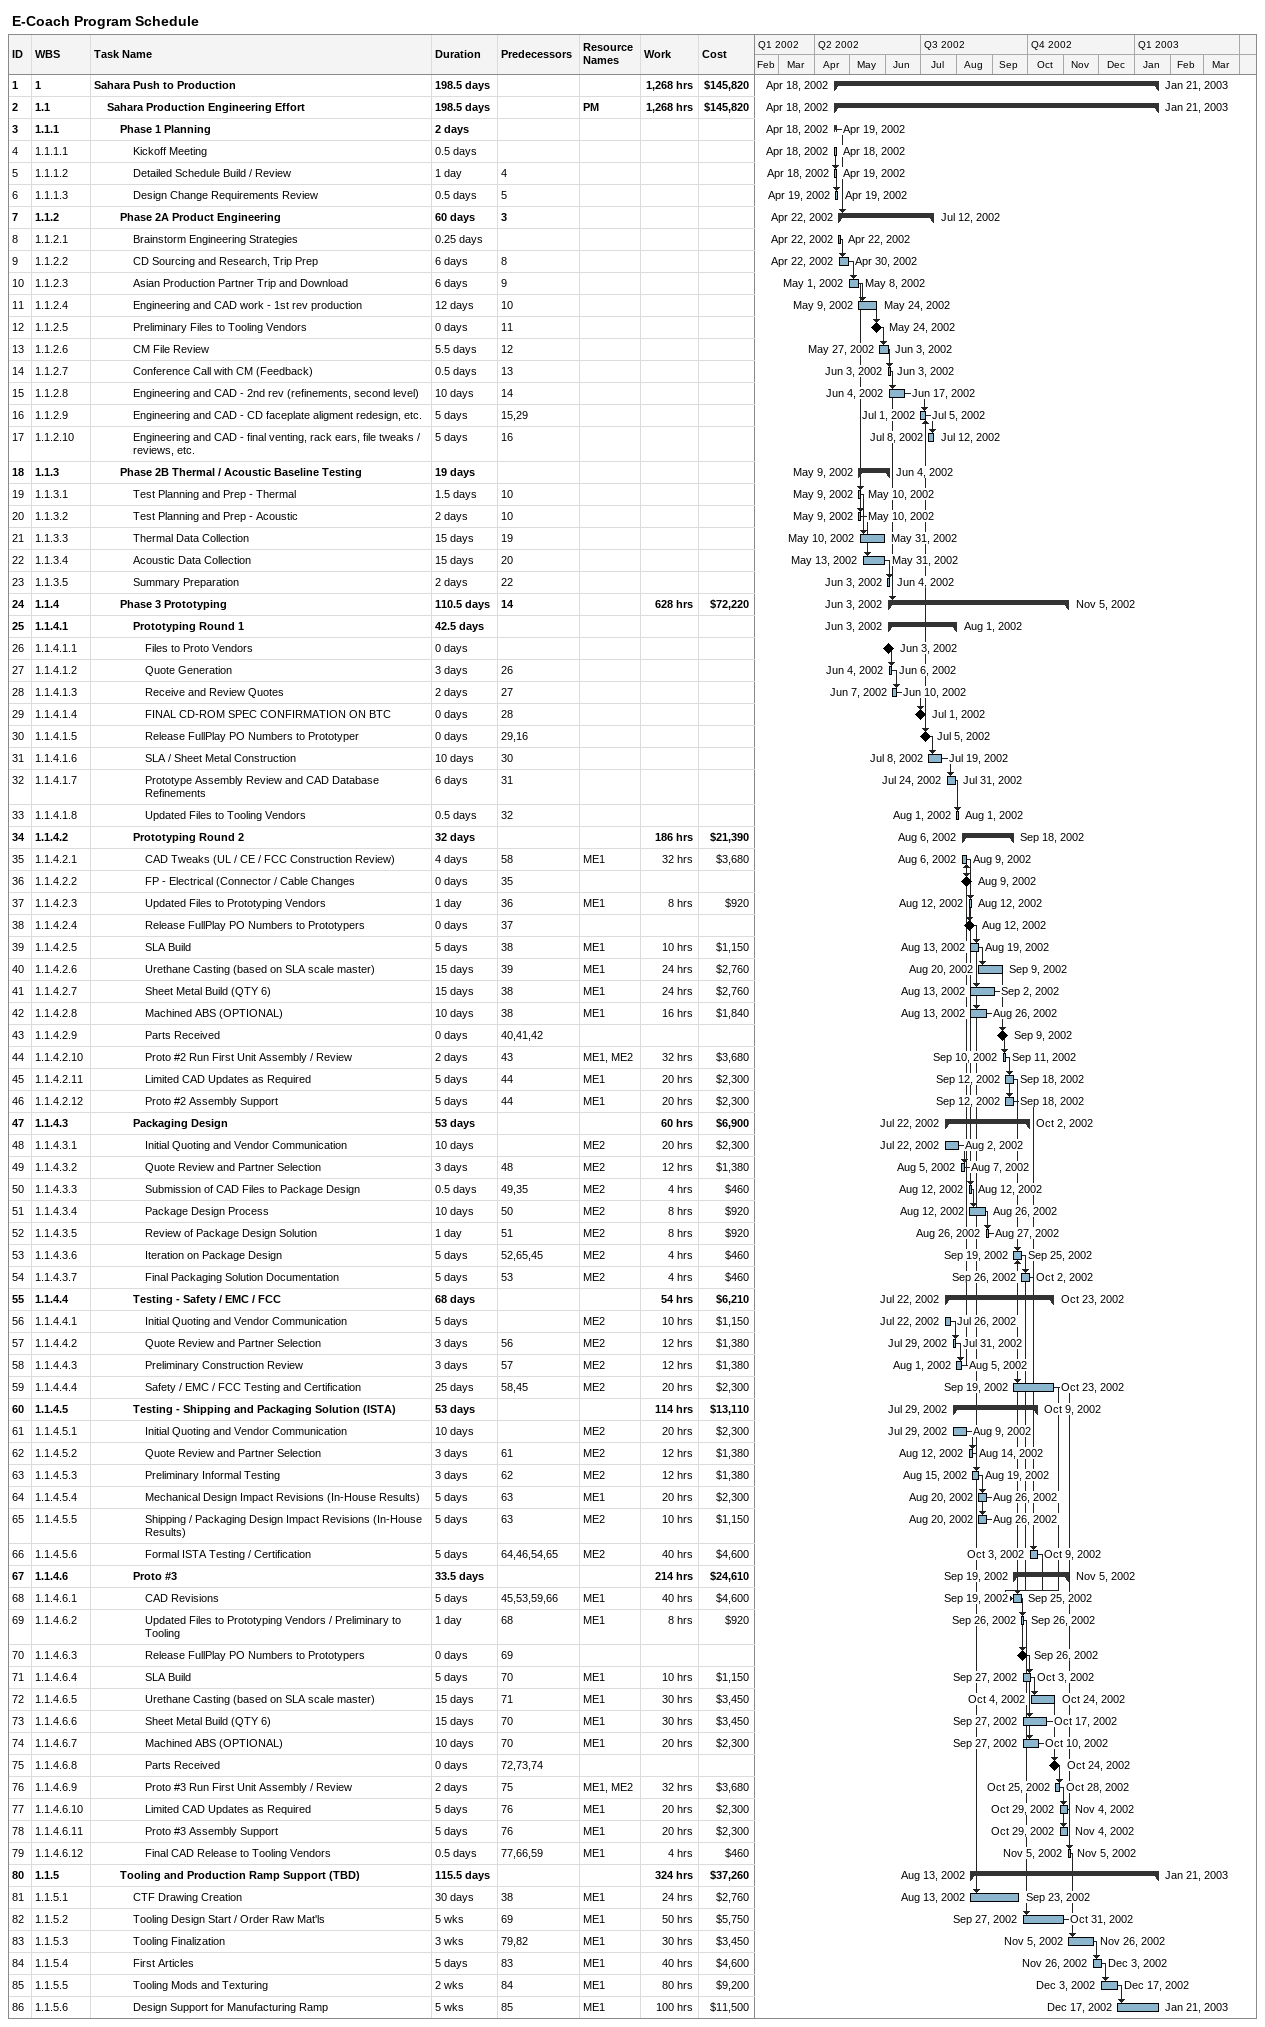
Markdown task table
E-Coach Program Schedule

| ID | WBS | Task | Duration | Start | Finish | Predecessors | Resources | Work (h) | Cost ($) |
|---|---|---|---|---|---|---|---|---|---|
| 1 | 1 | **Sahara Push to Production** | 198.5d | 2002-04-18 | 2003-01-21 |  |  | 1268 | 145820 |
| 2 | 1.1 | **Sahara Production Engineering Effort** | 198.5d | 2002-04-18 | 2003-01-21 |  | PM | 1268 | 145820 |
| 3 | 1.1.1 | **Phase 1 Planning** | 2d | 2002-04-18 | 2002-04-19 |  |  |  |  |
| 4 | 1.1.1.1 | Kickoff Meeting | 0.5d | 2002-04-18 | 2002-04-18 |  |  |  |  |
| 5 | 1.1.1.2 | Detailed Schedule Build / Review | 1d | 2002-04-18 | 2002-04-19 | 4 |  |  |  |
| 6 | 1.1.1.3 | Design Change Requirements Review | 0.5d | 2002-04-19 | 2002-04-19 | 5 |  |  |  |
| 7 | 1.1.2 | **Phase 2A Product Engineering** | 60d | 2002-04-22 | 2002-07-12 | 3 |  |  |  |
| 8 | 1.1.2.1 | Brainstorm Engineering Strategies | 0.25d | 2002-04-22 | 2002-04-22 |  |  |  |  |
| 9 | 1.1.2.2 | CD Sourcing and Research, Trip Prep | 6d | 2002-04-22 | 2002-04-30 | 8 |  |  |  |
| 10 | 1.1.2.3 | Asian Production Partner Trip and Download | 6d | 2002-05-01 | 2002-05-08 | 9 |  |  |  |
| 11 | 1.1.2.4 | Engineering and CAD work - 1st rev production | 12d | 2002-05-09 | 2002-05-24 | 10 |  |  |  |
| 12 | 1.1.2.5 | Preliminary Files to Tooling Vendors | 0d | 2002-05-24 | 2002-05-24 | 11 |  |  |  |
| 13 | 1.1.2.6 | CM File Review | 5.5d | 2002-05-27 | 2002-06-03 | 12 |  |  |  |
| 14 | 1.1.2.7 | Conference Call with CM (Feedback) | 0.5d | 2002-06-03 | 2002-06-03 | 13 |  |  |  |
| 15 | 1.1.2.8 | Engineering and CAD - 2nd rev (refinements, second level) | 10d | 2002-06-04 | 2002-06-17 | 14 |  |  |  |
| 16 | 1.1.2.9 | Engineering and CAD - CD faceplate aligment redesign, etc. | 5d | 2002-07-01 | 2002-07-05 | 15, 29 |  |  |  |
| 17 | 1.1.2.10 | Engineering and CAD - final venting, rack ears, file tweaks / reviews, etc. | 5d | 2002-07-08 | 2002-07-12 | 16 |  |  |  |
| 18 | 1.1.3 | **Phase 2B Thermal / Acoustic Baseline Testing** | 19d | 2002-05-09 | 2002-06-04 |  |  |  |  |
| 19 | 1.1.3.1 | Test Planning and Prep - Thermal | 1.5d | 2002-05-09 | 2002-05-10 | 10 |  |  |  |
| 20 | 1.1.3.2 | Test Planning and Prep - Acoustic | 2d | 2002-05-09 | 2002-05-10 | 10 |  |  |  |
| 21 | 1.1.3.3 | Thermal Data Collection | 15d | 2002-05-10 | 2002-05-31 | 19 |  |  |  |
| 22 | 1.1.3.4 | Acoustic Data Collection | 15d | 2002-05-13 | 2002-05-31 | 20 |  |  |  |
| 23 | 1.1.3.5 | Summary Preparation | 2d | 2002-06-03 | 2002-06-04 | 22 |  |  |  |
| 24 | 1.1.4 | **Phase 3 Prototyping** | 110.5d | 2002-06-03 | 2002-11-05 | 14 |  | 628 | 72220 |
| 25 | 1.1.4.1 | **Prototyping Round 1** | 42.5d | 2002-06-03 | 2002-08-01 |  |  |  |  |
| 26 | 1.1.4.1.1 | Files to Proto Vendors | 0d | 2002-06-03 | 2002-06-03 |  |  |  |  |
| 27 | 1.1.4.1.2 | Quote Generation | 3d | 2002-06-04 | 2002-06-06 | 26 |  |  |  |
| 28 | 1.1.4.1.3 | Receive and Review Quotes | 2d | 2002-06-07 | 2002-06-10 | 27 |  |  |  |
| 29 | 1.1.4.1.4 | FINAL CD-ROM SPEC CONFIRMATION ON BTC | 0d | 2002-07-01 | 2002-07-01 | 28 |  |  |  |
| 30 | 1.1.4.1.5 | Release FullPlay PO Numbers to Prototyper | 0d | 2002-07-05 | 2002-07-05 | 29, 16 |  |  |  |
| 31 | 1.1.4.1.6 | SLA / Sheet Metal Construction | 10d | 2002-07-08 | 2002-07-19 | 30 |  |  |  |
| 32 | 1.1.4.1.7 | Prototype Assembly Review and CAD Database Refinements | 6d | 2002-07-24 | 2002-07-31 | 31 |  |  |  |
| 33 | 1.1.4.1.8 | Updated Files to Tooling Vendors | 0.5d | 2002-08-01 | 2002-08-01 | 32 |  |  |  |
| 34 | 1.1.4.2 | **Prototyping Round 2** | 32d | 2002-08-06 | 2002-09-18 |  |  | 186 | 21390 |
| 35 | 1.1.4.2.1 | CAD Tweaks (UL / CE / FCC Construction Review) | 4d | 2002-08-06 | 2002-08-09 | 58 | ME1 | 32 | 3680 |
| 36 | 1.1.4.2.2 | FP - Electrical (Connector / Cable Changes | 0d | 2002-08-09 | 2002-08-09 | 35 |  |  |  |
| 37 | 1.1.4.2.3 | Updated Files to Prototyping Vendors | 1d | 2002-08-12 | 2002-08-12 | 36 | ME1 | 8 | 920 |
| 38 | 1.1.4.2.4 | Release FullPlay PO Numbers to Prototypers | 0d | 2002-08-12 | 2002-08-12 | 37 |  |  |  |
| 39 | 1.1.4.2.5 | SLA Build | 5d | 2002-08-13 | 2002-08-19 | 38 | ME1 | 10 | 1150 |
| 40 | 1.1.4.2.6 | Urethane Casting (based on SLA scale master) | 15d | 2002-08-20 | 2002-09-09 | 39 | ME1 | 24 | 2760 |
| 41 | 1.1.4.2.7 | Sheet Metal Build (QTY 6) | 15d | 2002-08-13 | 2002-09-02 | 38 | ME1 | 24 | 2760 |
| 42 | 1.1.4.2.8 | Machined ABS (OPTIONAL) | 10d | 2002-08-13 | 2002-08-26 | 38 | ME1 | 16 | 1840 |
| 43 | 1.1.4.2.9 | Parts Received | 0d | 2002-09-09 | 2002-09-09 | 40, 41, 42 |  |  |  |
| 44 | 1.1.4.2.10 | Proto #2 Run First Unit Assembly / Review | 2d | 2002-09-10 | 2002-09-11 | 43 | ME1, ME2 | 32 | 3680 |
| 45 | 1.1.4.2.11 | Limited CAD Updates as Required | 5d | 2002-09-12 | 2002-09-18 | 44 | ME1 | 20 | 2300 |
| 46 | 1.1.4.2.12 | Proto #2 Assembly Support | 5d | 2002-09-12 | 2002-09-18 | 44 | ME1 | 20 | 2300 |
| 47 | 1.1.4.3 | **Packaging Design** | 53d | 2002-07-22 | 2002-10-02 |  |  | 60 | 6900 |
| 48 | 1.1.4.3.1 | Initial Quoting and Vendor Communication | 10d | 2002-07-22 | 2002-08-02 |  | ME2 | 20 | 2300 |
| 49 | 1.1.4.3.2 | Quote Review and Partner Selection | 3d | 2002-08-05 | 2002-08-07 | 48 | ME2 | 12 | 1380 |
| 50 | 1.1.4.3.3 | Submission of CAD Files to Package Design | 0.5d | 2002-08-12 | 2002-08-12 | 49, 35 | ME2 | 4 | 460 |
| 51 | 1.1.4.3.4 | Package Design Process | 10d | 2002-08-12 | 2002-08-26 | 50 | ME2 | 8 | 920 |
| 52 | 1.1.4.3.5 | Review of Package Design Solution | 1d | 2002-08-26 | 2002-08-27 | 51 | ME2 | 8 | 920 |
| 53 | 1.1.4.3.6 | Iteration on Package Design | 5d | 2002-09-19 | 2002-09-25 | 52, 65, 45 | ME2 | 4 | 460 |
| 54 | 1.1.4.3.7 | Final Packaging Solution Documentation | 5d | 2002-09-26 | 2002-10-02 | 53 | ME2 | 4 | 460 |
| 55 | 1.1.4.4 | **Testing - Safety / EMC / FCC** | 68d | 2002-07-22 | 2002-10-23 |  |  | 54 | 6210 |
| 56 | 1.1.4.4.1 | Initial Quoting and Vendor Communication | 5d | 2002-07-22 | 2002-07-26 |  | ME2 | 10 | 1150 |
| 57 | 1.1.4.4.2 | Quote Review and Partner Selection | 3d | 2002-07-29 | 2002-07-31 | 56 | ME2 | 12 | 1380 |
| 58 | 1.1.4.4.3 | Preliminary Construction Review | 3d | 2002-08-01 | 2002-08-05 | 57 | ME2 | 12 | 1380 |
| 59 | 1.1.4.4.4 | Safety / EMC / FCC Testing and Certification | 25d | 2002-09-19 | 2002-10-23 | 58, 45 | ME2 | 20 | 2300 |
| 60 | 1.1.4.5 | **Testing - Shipping and Packaging Solution (ISTA)** | 53d | 2002-07-29 | 2002-10-09 |  |  | 114 | 13110 |
| 61 | 1.1.4.5.1 | Initial Quoting and Vendor Communication | 10d | 2002-07-29 | 2002-08-09 |  | ME2 | 20 | 2300 |
| 62 | 1.1.4.5.2 | Quote Review and Partner Selection | 3d | 2002-08-12 | 2002-08-14 | 61 | ME2 | 12 | 1380 |
| 63 | 1.1.4.5.3 | Preliminary Informal Testing | 3d | 2002-08-15 | 2002-08-19 | 62 | ME2 | 12 | 1380 |
| 64 | 1.1.4.5.4 | Mechanical Design Impact Revisions (In-House Results) | 5d | 2002-08-20 | 2002-08-26 | 63 | ME1 | 20 | 2300 |
| 65 | 1.1.4.5.5 | Shipping / Packaging Design Impact Revisions (In-House Results) | 5d | 2002-08-20 | 2002-08-26 | 63 | ME2 | 10 | 1150 |
| 66 | 1.1.4.5.6 | Formal ISTA Testing / Certification | 5d | 2002-10-03 | 2002-10-09 | 64, 46, 54, 65 | ME2 | 40 | 4600 |
| 67 | 1.1.4.6 | **Proto #3** | 33.5d | 2002-09-19 | 2002-11-05 |  |  | 214 | 24610 |
| 68 | 1.1.4.6.1 | CAD Revisions | 5d | 2002-09-19 | 2002-09-25 | 45, 53, 59, 66 | ME1 | 40 | 4600 |
| 69 | 1.1.4.6.2 | Updated Files to Prototyping Vendors / Preliminary to Tooling | 1d | 2002-09-26 | 2002-09-26 | 68 | ME1 | 8 | 920 |
| 70 | 1.1.4.6.3 | Release FullPlay PO Numbers to Prototypers | 0d | 2002-09-26 | 2002-09-26 | 69 |  |  |  |
| 71 | 1.1.4.6.4 | SLA Build | 5d | 2002-09-27 | 2002-10-03 | 70 | ME1 | 10 | 1150 |
| 72 | 1.1.4.6.5 | Urethane Casting (based on SLA scale master) | 15d | 2002-10-04 | 2002-10-24 | 71 | ME1 | 30 | 3450 |
| 73 | 1.1.4.6.6 | Sheet Metal Build (QTY 6) | 15d | 2002-09-27 | 2002-10-17 | 70 | ME1 | 30 | 3450 |
| 74 | 1.1.4.6.7 | Machined ABS (OPTIONAL) | 10d | 2002-09-27 | 2002-10-10 | 70 | ME1 | 20 | 2300 |
| 75 | 1.1.4.6.8 | Parts Received | 0d | 2002-10-24 | 2002-10-24 | 72, 73, 74 |  |  |  |
| 76 | 1.1.4.6.9 | Proto #3 Run First Unit Assembly / Review | 2d | 2002-10-25 | 2002-10-28 | 75 | ME1, ME2 | 32 | 3680 |
| 77 | 1.1.4.6.10 | Limited CAD Updates as Required | 5d | 2002-10-29 | 2002-11-04 | 76 | ME1 | 20 | 2300 |
| 78 | 1.1.4.6.11 | Proto #3 Assembly Support | 5d | 2002-10-29 | 2002-11-04 | 76 | ME1 | 20 | 2300 |
| 79 | 1.1.4.6.12 | Final CAD Release to Tooling Vendors | 0.5d | 2002-11-05 | 2002-11-05 | 77, 66, 59 | ME1 | 4 | 460 |
| 80 | 1.1.5 | **Tooling and Production Ramp Support (TBD)** | 115.5d | 2002-08-13 | 2003-01-21 |  |  | 324 | 37260 |
| 81 | 1.1.5.1 | CTF Drawing Creation | 30d | 2002-08-13 | 2002-09-23 | 38 | ME1 | 24 | 2760 |
| 82 | 1.1.5.2 | Tooling Design Start / Order Raw Mat'ls | 5w | 2002-09-27 | 2002-10-31 | 69 | ME1 | 50 | 5750 |
| 83 | 1.1.5.3 | Tooling Finalization | 3w | 2002-11-05 | 2002-11-26 | 79, 82 | ME1 | 30 | 3450 |
| 84 | 1.1.5.4 | First Articles | 5d | 2002-11-26 | 2002-12-03 | 83 | ME1 | 40 | 4600 |
| 85 | 1.1.5.5 | Tooling Mods and Texturing | 2w | 2002-12-03 | 2002-12-17 | 84 | ME1 | 80 | 9200 |
| 86 | 1.1.5.6 | Design Support for Manufacturing Ramp | 5w | 2002-12-17 | 2003-01-21 | 85 | ME1 | 100 | 11500 |
